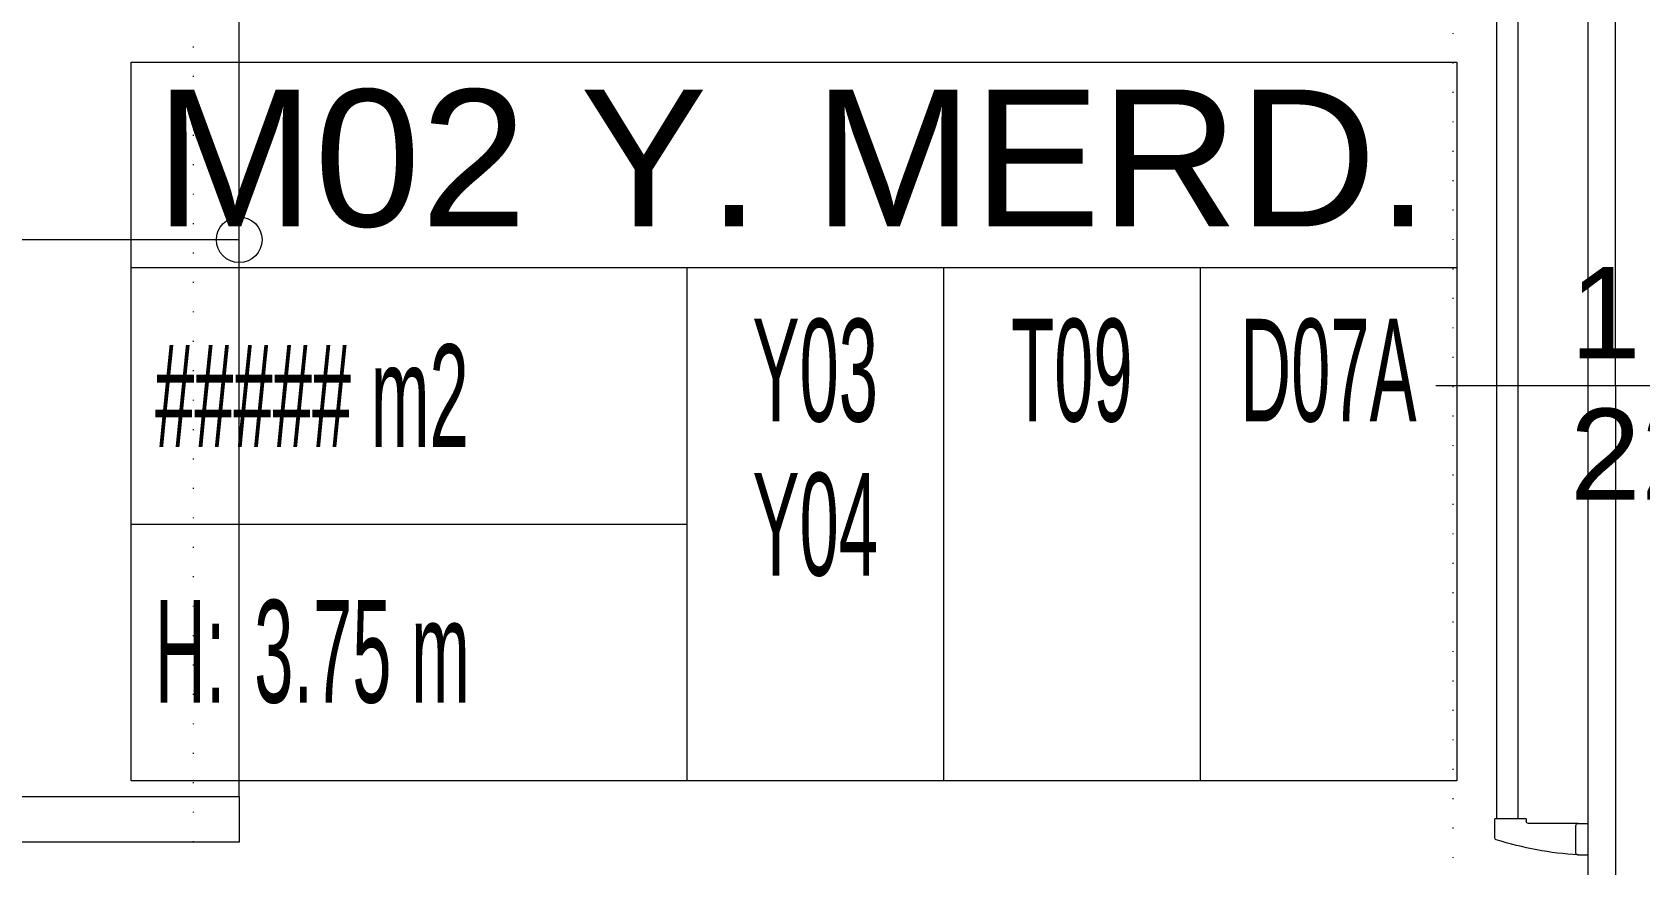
# Model space of a CAD drawing. Extents: x -2365 to 41970, y -230 to 8114.
# Drawn here: x 3228.1 to 3404.4, y 3725 to 3816.3 of the extents above; entities that cross this region are included whole.
import ezdxf
from ezdxf.enums import TextEntityAlignment as Align

# ---------------------------------------------------------------- set-up
doc = ezdxf.new("R2010")
doc.units = 0
doc.header["$LTSCALE"] = 25
doc.linetypes.add('DOT2', pattern=[0.125, 0, -0.125])
doc.layers.get('0').update_dxf_attribs({"color": 9, "lineweight": 9})
for name, color, linetype, lineweight in [('07', 9, 'Continuous', 9), ('19', 9, 'Continuous', 9), ('19D', 9, 'DOT2', 9), ('21_MAHAL', 9, 'Continuous', 9), ('22', 8, 'Continuous', 9)]:
    doc.layers.add(name, color=color, linetype=linetype, lineweight=lineweight)
doc.styles.add('Arial', font='arial.ttf', dxfattribs={"height": 2.5})
doc.styles.add('MuuM_TEXT-STANDART', font='ARIALN.TTF')

# ---------------------------------------------------------------- blocks, each defined once
blk = doc.blocks.new('*U493')
blk.add_lwpolyline([(0, 0), (0, 560)])
blk.add_circle((0, 0), 5)
blk = doc.blocks.new('merdvn')
at = {"layer": '19', "linetype": 'Continuous'}
blk.add_lwpolyline([(-7294.13, 20450), (-7294.13, 20568)], dxfattribs=at)
at = {"layer": '19'}
blk.add_lwpolyline([(-7490.13, 20450), (-7294.13, 20450), (-7294.13, 20450), (-7294.13, 20445), (-7294.13, 20445), (-7487.79, 20445)], dxfattribs=at)
at = {"layer": '19D'}
blk.add_lwpolyline([(-7299.13, 20445), (-7299.13, 20568)], dxfattribs=at)
at = {"layer": '19', "xscale": 0.5, "yscale": 0.5, "zscale": 0.5, "rotation": 90}
blk.add_blockref('*U493', (-7294.13, 20511), dxfattribs=at)
blk = doc.blocks.new('p-yng-01')
at = {"ltscale": 2}
for p, q in [((109.51, 12.39), (107.47, 12.39)), ((107.47, 8.93), (107.47, 12.39)), ((12.53, 12.21), (107.47, 12.21)), ((12.53, 9.87), (107.47, 9.87)), ((107.47, 8.93), (107.72, 8.93)), ((107.96, 3.24), (107.96, 8.69)), ((107.96, 3.24), (107.96, 2.19)), ((111.18, 3.49), (108.21, 3.49)), ((111.43, 2.19), (111.43, 3.24))]:
    blk.add_line(p, q, dxfattribs=at)
at = {"linetype": 'Continuous'}
for p, q in [((4.69, 2.19), (52, 2.19)), ((52, 2.19), (115.31, 2.19))]:
    blk.add_line(p, q, dxfattribs=at)
at = {"linetype": 'DOT2'}
blk.add_lwpolyline([(2, 17), (118, 17)], dxfattribs=at)
at = {"ltscale": 0.29}
blk.add_lwpolyline([(4.69, -0.83), (115.31, -0.84)], dxfattribs=at)
at = {"ltscale": 2}
for centre, radius, start, end in [((109.51, 12.15), 0.247, 17.6198, 90), ((74.27, 0.95), 37.22, 3.5277, 17.6198), ((107.72, 8.69), 0.247, 0, 90), ((108.21, 3.24), 0.247, 90, 180), ((111.18, 3.24), 0.247, 0, 90)]:
    blk.add_arc(centre, radius, start, end, dxfattribs=at)
blk = doc.blocks.new('0_doorno')
blk.add_lwpolyline([(4.5, 0), (12.5, 0)])
blk.add_ellipse((0, 0), major_axis=(-4.5, 0), ratio=0.666667)
at = {"style": 'Arial'}
blk.add_attdef('YUKSEKLIK', text='', height=2, dxfattribs=at).set_placement((5, 5.9), align=Align.TOP_LEFT)
blk.add_attdef('GENISLIK', text='', height=2, dxfattribs=at).set_placement((5, -1.895), align=Align.BOTTOM_LEFT)
blk.add_attdef('KAPINO', text='', height=1.4, dxfattribs=at).set_placement((-0.019, -0.035), align=Align.MIDDLE)
blk = doc.blocks.new('0_roomno2')
blk.add_lwpolyline([(19.375, -10.5), (0, -10.5), (0, 0), (19.375, 0)], close=True)
for points in [[(0, -3), (19.375, -3)], [(8.125, -3), (8.125, -10.5)], [(11.875, -3), (11.875, -10.5)], [(15.625, -3), (15.625, -10.5)], [(0, -6.75), (8.125, -6.75)]]:
    blk.add_lwpolyline(points)
at = {"style": 'MuuM_TEXT-STANDART', "width": 0.6}
blk.add_text('H:', height=1.5, dxfattribs=at).set_placement((0.35, -8.608), align=Align.MIDDLE_LEFT)
at = {"style": 'Arial'}
blk.add_attdef('ODANO', (0, 1.17), '', height=2, dxfattribs=at)
blk.add_attdef('MEKANADI', text='', height=2, dxfattribs=at).set_placement((0.35, -3), align=Align.BOTTOM_LEFT)
at = {"style": 'MuuM_TEXT-STANDART', "width": 0.6}
for tag, p in [('YER01', (10, -4.5)), ('TAVAN01', (13.75, -4.5)), ('DUVAR01', (17.5, -4.5)), ('YER02', (10, -6.75)), ('TAVAN02', (13.75, -6.75)), ('DUVAR02', (17.5, -6.75)), ('YER03', (10, -9)), ('TAVAN03', (13.75, -9)), ('DUVAR03', (17.5, -9))]:
    blk.add_attdef(tag, text='', height=1.5, dxfattribs=at).set_placement(p, align=Align.MIDDLE_CENTER)
for tag, p in [('M2', (0.35, -4.875)), ('TEMIZTAVANYUKSEKLIGI', (1.8, -8.608))]:
    blk.add_attdef(tag, text='', height=1.5, dxfattribs=at).set_placement(p, align=Align.MIDDLE_LEFT)

msp = doc.modelspace()

# ---------------------------------------------------------------- block references
msp.add_blockref('merdvn', (10544.96, -16717.5))
at = {"layer": '07', "xscale": -1, "rotation": 90}
msp.add_blockref('p-yng-01', (3400.84, 3837.5), dxfattribs=at)
at = {"layer": '21_MAHAL'}
ref = msp.add_blockref('0_roomno2', (3238.97, 3812.96), dxfattribs=dict(at, xscale=7.5, yscale=7.5, zscale=7.5))
ref.add_attrib('MEKANADI', 'M02 Y. MERD.', dxfattribs={"layer": '0', "height": 15, "style": 'Arial'}).set_placement((3241.6, 3790.46), align=Align.BOTTOM_LEFT)
ref.add_attrib('M2', '##### m2', dxfattribs={"layer": '0', "height": 11.25, "style": 'MuuM_TEXT-STANDART', "width": 0.6}).set_placement((3241.6, 3776.4), align=Align.MIDDLE_LEFT)
ref.add_attrib('TEMIZTAVANYUKSEKLIGI', '3.75 m', dxfattribs={"layer": '0', "height": 11.25, "style": 'MuuM_TEXT-STANDART', "width": 0.6}).set_placement((3252.47, 3748.4), align=Align.MIDDLE_LEFT)
ref.add_attrib('YER01', 'Y03', dxfattribs={"layer": '0', "height": 11.25, "style": 'MuuM_TEXT-STANDART', "width": 0.6}).set_placement((3313.97, 3779.21), align=Align.MIDDLE_CENTER)
ref.add_attrib('TAVAN01', 'T09', dxfattribs={"layer": '0', "height": 11.25, "style": 'MuuM_TEXT-STANDART', "width": 0.6}).set_placement((3342.1, 3779.21), align=Align.MIDDLE_CENTER)
ref.add_attrib('DUVAR01', 'D07A', dxfattribs={"layer": '0', "height": 11.25, "style": 'MuuM_TEXT-STANDART', "width": 0.6}).set_placement((3370.22, 3779.21), align=Align.MIDDLE_CENTER)
ref.add_attrib('YER02', 'Y04', dxfattribs={"layer": '0', "height": 11.25, "style": 'MuuM_TEXT-STANDART', "width": 0.6}).set_placement((3313.97, 3762.33), align=Align.MIDDLE_CENTER)
at = {"layer": '22'}
ref = msp.add_blockref('0_doorno', (3444.51, 3777.5), dxfattribs=dict(at, xscale=-5, yscale=5, zscale=5))
ref.add_attrib('KAPINO', 'K-YN-01', dxfattribs={"layer": '0', "height": 10, "style": 'Arial'}).set_placement((3452.22, 3777.5), align=Align.MIDDLE)
ref.add_attrib('GENISLIK', '110', dxfattribs={"layer": '0', "height": 10, "style": 'Arial'}).set_placement((3396.69, 3777.5), align=Align.BOTTOM_LEFT)
ref.add_attrib('YUKSEKLIK', '220', dxfattribs={"layer": '0', "height": 10, "style": 'Arial'}).set_placement((3396.69, 3775), align=Align.TOP_LEFT)

doc.saveas('drawing.dxf')
